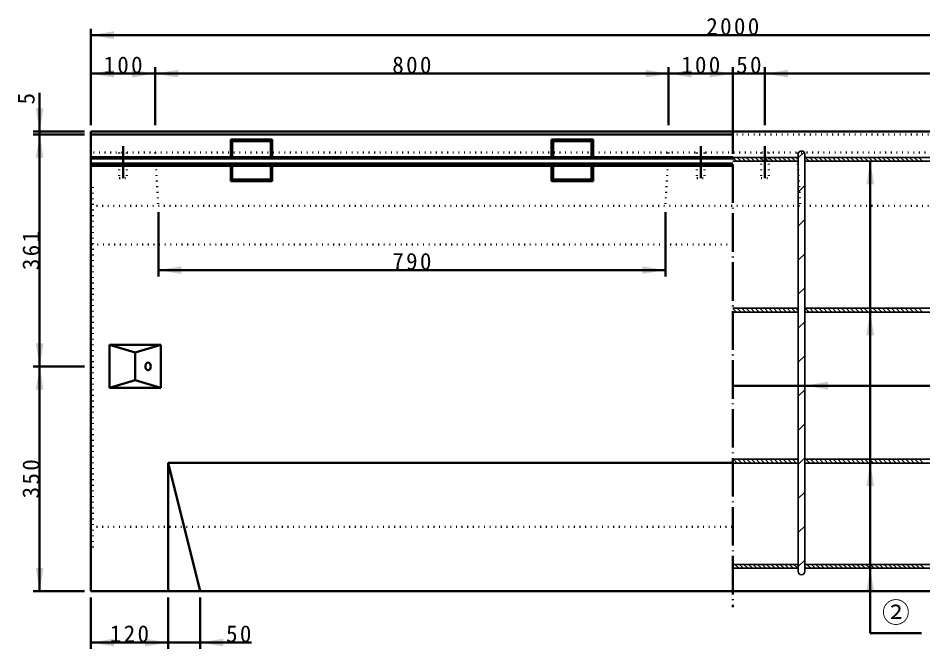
# Model space of a CAD drawing. Units: millimetres, scale not verified. Extents: x -2102 to 2102, y -1485 to 1485.
# Drawn here: x -280 to 1130, y -686 to 296 of the extents above; entities that cross this region are included whole.
import ezdxf
from ezdxf.enums import TextEntityAlignment as Align

# ---------------------------------------------------------------- set-up
doc = ezdxf.new("R2010")
doc.units = ezdxf.units.MM
doc.header["$LTSCALE"] = 5
doc.linetypes.add('DOTTED', pattern=[1.75, 0.25, -1.5])
doc.linetypes.add('LONG_DASHED_DOTTED', pattern=[15.25, 12, -1.5, 0.25, -1.5])
doc.layers.add('0-0_V-nasSTD', color=7, linetype='Continuous', lineweight=35)
doc.layers.add('0-1_0', color=7, linetype='Continuous', lineweight=50)
doc.styles.add('ＭＳ ゴシック', font='')
doc.styles.get('ＭＳ ゴシック').set_extended_font_data('MS Gothic')

msp = doc.modelspace()

# ---------------------------------------------------------------- linework, layer by layer
at = {"layer": '0-0_V-nasSTD', "linetype": 'LONG_DASHED_DOTTED', "lineweight": 50}
for p, q in [((833.5, 144.81), (833.5, -621.19)), ((-116.5, 96.81), (-116.5, 46.81)), ((783.5, 96.81), (783.5, 46.81)), ((883.5, 96.81), (883.5, 46.81))]:
    msp.add_line(p, q, dxfattribs=at)
at = {"layer": '0-0_V-nasSTD', "lineweight": 50}
for p, q in [((-166.5, 119.81), (-166.5, -596.19)), ((-166.5, 119.81), (1833.5, 119.81)), ((-166.5, 114.81), (833.5, 114.81)), ((51.2, 107.11), (115.8, 107.11)), ((51.2, 107.11), (53.5, 104.81)), ((51.2, 107.11), (51.2, 79.824)), ((53.5, 104.81), (113.5, 104.81)), ((53.5, 104.81), (53.5, 79.824)), ((113.5, 104.81), (115.8, 107.11)), ((113.5, 104.81), (113.5, 79.824)), ((115.8, 107.11), (115.8, 79.824)), ((551.2, 107.11), (615.8, 107.11)), ((551.2, 107.11), (553.5, 104.81)), ((551.2, 107.11), (551.2, 79.824)), ((553.5, 104.81), (613.5, 104.81)), ((553.5, 104.81), (553.5, 79.824)), ((613.5, 104.81), (615.8, 107.11)), ((613.5, 104.81), (613.5, 79.824)), ((615.8, 107.11), (615.8, 79.824)), ((-166.5, 79.824), (833.5, 79.824)), ((-166.5, 77.81), (833.5, 77.81)), ((1047.5, -661.69), (1047.5, 73.31)), ((-166.5, 69.81), (833.5, 69.81)), ((-166.5, 66.451), (833.5, 66.451)), ((51.2, 66.451), (51.2, 42.51)), ((53.5, 66.451), (53.5, 44.81)), ((113.5, 66.451), (113.5, 44.81)), ((115.8, 66.451), (115.8, 42.51)), ((551.2, 66.451), (551.2, 42.51)), ((553.5, 66.451), (553.5, 44.81)), ((613.5, 66.451), (613.5, 44.81)), ((615.8, 66.451), (615.8, 42.51)), ((51.2, 42.51), (53.5, 44.81)), ((51.2, 42.51), (115.8, 42.51)), ((53.5, 44.81), (113.5, 44.81)), ((113.5, 44.81), (115.8, 42.51)), ((551.2, 42.51), (553.5, 44.81)), ((551.2, 42.51), (615.8, 42.51)), ((553.5, 44.81), (613.5, 44.81)), ((613.5, 44.81), (615.8, 42.51)), ((-137.5, -212.69), (-137.5, -279.69)), ((-137.5, -212.69), (-57.5, -212.69)), ((-97.5, -224.69), (-97.5, -267.69)), ((-57.5, -212.69), (-57.5, -279.69)), ((-137.5, -279.69), (-57.5, -279.69)), ((1933.5, -276.19), (833.5, -276.19)), ((-46.5, -396.19), (-46.5, -596.19)), ((-46.5, -396.19), (833.5, -396.19)), ((-46.5, -396.19), (3.5, -596.19)), ((-166.5, -596.19), (1833.5, -596.19))]:
    msp.add_line(p, q, dxfattribs=at)
at = {"layer": '0-0_V-nasSTD', "linetype": 'DOTTED', "lineweight": 50}
for p, q in [((-166.5, 114.81), (1833.5, 114.81)), ((-166.5, 114.81), (572, 114.81)), ((1833.5, 86.81), (-166.5, 86.81)), ((-122.5, 86.81), (-122.5, 46.81)), ((-110.5, 86.81), (-110.5, 46.81)), ((-66.5, 86.81), (-61.5, 3.81)), ((733.5, 86.81), (728.5, 3.81)), ((777.5, 86.81), (777.5, 46.81)), ((789.5, 86.81), (789.5, 46.81)), ((877.5, 86.81), (877.5, 46.81)), ((889.5, 86.81), (889.5, 46.81)), ((933.5, 86.81), (938.5, 3.81)), ((-122.5, 46.81), (-110.5, 46.81)), ((777.5, 46.81), (789.5, 46.81)), ((877.5, 46.81), (889.5, 46.81)), ((-166.5, 37.81), (-163.5, 35.81)), ((-163.5, -528.19), (-163.5, 35.81)), ((-166.5, 13.81), (-163.5, 15.81)), ((-166.5, 3.81), (1833.5, 3.81)), ((833.5, -56.19), (-166.5, -56.19)), ((-166.5, -496.19), (833.5, -496.19)), ((-166.5, -506.19), (-163.5, -508.19)), ((-166.5, -530.19), (-163.5, -528.19))]:
    msp.add_line(p, q, dxfattribs=at)
at = {"layer": '0-0_V-nasSTD'}
for p, q in [((935.5, 78.501), (944.417, 87.418)), ((833.5, 79.31), (935.5, 79.31)), ((833.5, 78.967), (839.158, 73.31)), ((935.5, 73.31), (833.5, 73.31)), ((840.229, 79.31), (846.229, 73.31)), ((847.3, 79.31), (853.3, 73.31)), ((854.371, 79.31), (860.371, 73.31)), ((861.442, 79.31), (867.442, 73.31)), ((868.513, 79.31), (874.513, 73.31)), ((875.584, 79.31), (881.584, 73.31)), ((882.655, 79.31), (888.655, 73.31)), ((889.726, 79.31), (895.726, 73.31)), ((896.797, 79.31), (902.797, 73.31)), ((903.868, 79.31), (909.868, 73.31)), ((910.939, 79.31), (916.939, 73.31)), ((918.01, 79.31), (924.01, 73.31)), ((925.081, 79.31), (931.081, 73.31)), ((932.152, 79.31), (935.5, 75.962)), ((935.5, 84.31), (935.5, -565.69)), ((945.5, 84.31), (945.5, -565.69)), ((945.5, 79.31), (1149.5, 79.31)), ((945.5, 73.31), (1149.5, 73.31)), ((946.295, 79.31), (952.295, 73.31)), ((953.366, 79.31), (959.366, 73.31)), ((960.437, 79.31), (966.437, 73.31)), ((967.508, 79.31), (973.508, 73.31)), ((974.579, 79.31), (980.579, 73.31)), ((981.65, 79.31), (987.65, 73.31)), ((988.721, 79.31), (994.721, 73.31)), ((995.792, 79.31), (1001.792, 73.31)), ((1002.863, 79.31), (1008.863, 73.31)), ((1009.934, 79.31), (1015.934, 73.31)), ((1017.005, 79.31), (1023.005, 73.31)), ((1024.076, 79.31), (1030.076, 73.31)), ((1031.147, 79.31), (1037.147, 73.31)), ((1038.218, 79.31), (1044.218, 73.31)), ((1045.29, 79.31), (1051.29, 73.31)), ((1052.361, 79.31), (1058.361, 73.31)), ((1059.432, 79.31), (1065.432, 73.31)), ((1066.503, 79.31), (1072.503, 73.31)), ((1073.574, 79.31), (1079.574, 73.31)), ((1080.645, 79.31), (1086.645, 73.31)), ((1087.716, 79.31), (1093.716, 73.31)), ((1094.787, 79.31), (1100.787, 73.31)), ((1101.858, 79.31), (1107.858, 73.31)), ((1108.929, 79.31), (1114.929, 73.31)), ((1116, 79.31), (1122, 73.31)), ((1123.071, 79.31), (1129.071, 73.31)), ((935.5, 25.468), (945.5, 35.468)), ((935.5, -27.565), (945.5, -17.565)), ((935.5, -80.598), (945.5, -70.598)), ((935.5, -133.631), (945.5, -123.631)), ((833.5, -155.69), (935.5, -155.69)), ((833.5, -156.033), (839.158, -161.69)), ((935.5, -161.69), (833.5, -161.69)), ((840.229, -155.69), (846.229, -161.69)), ((847.3, -155.69), (853.3, -161.69)), ((854.371, -155.69), (860.371, -161.69)), ((861.442, -155.69), (867.442, -161.69)), ((868.513, -155.69), (874.513, -161.69)), ((875.584, -155.69), (881.584, -161.69)), ((882.655, -155.69), (888.655, -161.69)), ((889.726, -155.69), (895.726, -161.69)), ((896.797, -155.69), (902.797, -161.69)), ((903.868, -155.69), (909.868, -161.69)), ((910.939, -155.69), (916.939, -161.69)), ((918.01, -155.69), (924.01, -161.69)), ((925.081, -155.69), (931.081, -161.69)), ((932.152, -155.69), (935.5, -159.038)), ((945.5, -155.69), (1149.5, -155.69)), ((945.5, -161.69), (1149.5, -161.69)), ((946.295, -155.69), (952.295, -161.69)), ((953.366, -155.69), (959.366, -161.69)), ((960.437, -155.69), (966.437, -161.69)), ((967.508, -155.69), (973.508, -161.69)), ((974.579, -155.69), (980.579, -161.69)), ((981.65, -155.69), (987.65, -161.69)), ((988.721, -155.69), (994.721, -161.69)), ((995.792, -155.69), (1001.792, -161.69)), ((1002.863, -155.69), (1008.863, -161.69)), ((1009.934, -155.69), (1015.934, -161.69)), ((1017.005, -155.69), (1023.005, -161.69)), ((1024.076, -155.69), (1030.076, -161.69)), ((1031.147, -155.69), (1037.147, -161.69)), ((1038.218, -155.69), (1044.218, -161.69)), ((1045.29, -155.69), (1051.29, -161.69)), ((1052.361, -155.69), (1058.361, -161.69)), ((1059.432, -155.69), (1065.432, -161.69)), ((1066.503, -155.69), (1072.503, -161.69)), ((1073.574, -155.69), (1079.574, -161.69)), ((1080.645, -155.69), (1086.645, -161.69)), ((1087.716, -155.69), (1093.716, -161.69)), ((1094.787, -155.69), (1100.787, -161.69)), ((1101.858, -155.69), (1107.858, -161.69)), ((1108.929, -155.69), (1114.929, -161.69)), ((1116, -155.69), (1122, -161.69)), ((1123.071, -155.69), (1129.071, -161.69)), ((935.5, -186.664), (945.5, -176.664)), ((935.5, -239.697), (945.5, -229.697)), ((935.5, -292.73), (945.5, -282.73)), ((935.5, -345.763), (945.5, -335.763)), ((833.5, -390.69), (935.5, -390.69)), ((834.31, -390.69), (840.31, -396.69)), ((841.381, -390.69), (847.381, -396.69)), ((848.452, -390.69), (854.452, -396.69)), ((855.523, -390.69), (861.523, -396.69)), ((862.594, -390.69), (868.594, -396.69)), ((869.665, -390.69), (875.665, -396.69)), ((876.736, -390.69), (882.736, -396.69)), ((883.807, -390.69), (889.807, -396.69)), ((890.878, -390.69), (896.878, -396.69)), ((897.949, -390.69), (903.949, -396.69)), ((905.02, -390.69), (911.02, -396.69)), ((912.092, -390.69), (918.092, -396.69)), ((919.163, -390.69), (925.163, -396.69)), ((926.234, -390.69), (932.234, -396.69)), ((933.305, -390.69), (935.5, -392.886)), ((935.5, -398.796), (945.5, -388.796)), ((945.5, -390.69), (1149.5, -390.69)), ((947.447, -390.69), (953.447, -396.69)), ((954.518, -390.69), (960.518, -396.69)), ((961.589, -390.69), (967.589, -396.69)), ((968.66, -390.69), (974.66, -396.69)), ((975.731, -390.69), (981.731, -396.69)), ((982.802, -390.69), (988.802, -396.69)), ((989.873, -390.69), (995.873, -396.69)), ((996.944, -390.69), (1002.944, -396.69)), ((1004.015, -390.69), (1010.015, -396.69)), ((1011.086, -390.69), (1017.086, -396.69)), ((1018.158, -390.69), (1024.158, -396.69)), ((1025.229, -390.69), (1031.229, -396.69)), ((1032.3, -390.69), (1038.3, -396.69)), ((1039.371, -390.69), (1045.371, -396.69)), ((1046.442, -390.69), (1052.442, -396.69)), ((1053.513, -390.69), (1059.513, -396.69)), ((1060.584, -390.69), (1066.584, -396.69)), ((1067.655, -390.69), (1073.655, -396.69)), ((1074.726, -390.69), (1080.726, -396.69)), ((1081.797, -390.69), (1087.797, -396.69)), ((1088.868, -390.69), (1094.868, -396.69)), ((1095.939, -390.69), (1101.939, -396.69)), ((1103.01, -390.69), (1109.01, -396.69)), ((1110.081, -390.69), (1116.081, -396.69)), ((1117.152, -390.69), (1123.152, -396.69)), ((1124.224, -390.69), (1130.224, -396.69)), ((935.5, -396.69), (833.5, -396.69)), ((945.5, -395.815), (946.376, -396.69)), ((945.5, -396.69), (1149.5, -396.69)), ((935.5, -451.829), (945.5, -441.829)), ((935.5, -504.862), (945.5, -494.862)), ((935.5, -557.895), (945.5, -547.895)), ((833.5, -554.69), (935.5, -554.69)), ((833.5, -558.581), (835.609, -560.69)), ((935.5, -560.69), (833.5, -560.69)), ((836.68, -554.69), (842.68, -560.69)), ((843.751, -554.69), (849.751, -560.69)), ((850.822, -554.69), (856.822, -560.69)), ((857.893, -554.69), (863.893, -560.69)), ((864.965, -554.69), (870.965, -560.69)), ((872.036, -554.69), (878.036, -560.69)), ((879.107, -554.69), (885.107, -560.69)), ((886.178, -554.69), (892.178, -560.69)), ((893.249, -554.69), (899.249, -560.69)), ((900.32, -554.69), (906.32, -560.69)), ((907.391, -554.69), (913.391, -560.69)), ((914.462, -554.69), (920.462, -560.69)), ((921.533, -554.69), (927.533, -560.69)), ((928.604, -554.69), (934.604, -560.69)), ((934.67, -554.69), (935.5, -555.52)), ((935.5, -555.52), (934.67, -554.69)), ((945.5, -554.69), (1149.5, -554.69)), ((945.5, -558.449), (947.741, -560.69)), ((945.5, -560.69), (1149.5, -560.69)), ((948.812, -554.69), (954.812, -560.69)), ((955.883, -554.69), (961.883, -560.69)), ((962.954, -554.69), (968.954, -560.69)), ((970.025, -554.69), (976.025, -560.69)), ((977.097, -554.69), (983.097, -560.69)), ((984.168, -554.69), (990.168, -560.69)), ((991.239, -554.69), (997.239, -560.69)), ((998.31, -554.69), (1004.31, -560.69)), ((1005.381, -554.69), (1011.381, -560.69)), ((1012.452, -554.69), (1018.452, -560.69)), ((1019.523, -554.69), (1025.523, -560.69)), ((1026.594, -554.69), (1032.594, -560.69)), ((1033.665, -554.69), (1039.665, -560.69)), ((1040.736, -554.69), (1046.736, -560.69)), ((1047.807, -554.69), (1053.807, -560.69)), ((1054.878, -554.69), (1060.878, -560.69)), ((1061.949, -554.69), (1067.949, -560.69)), ((1069.02, -554.69), (1075.02, -560.69)), ((1076.092, -554.69), (1082.092, -560.69)), ((1083.163, -554.69), (1089.163, -560.69)), ((1090.234, -554.69), (1096.234, -560.69)), ((1097.305, -554.69), (1103.305, -560.69)), ((1104.376, -554.69), (1110.376, -560.69)), ((1111.447, -554.69), (1117.447, -560.69)), ((1118.518, -554.69), (1124.518, -560.69)), ((1125.589, -554.69), (1131.589, -560.69))]:
    msp.add_line(p, q, dxfattribs=at)
at = {"layer": '0-0_V-nasSTD', "lineweight": 50}
for points in [[(-137.5, -212.69), (-97.5, -224.69), (-57.5, -212.69)], [(-137.5, -279.69), (-97.5, -267.69), (-57.5, -279.69)]]:
    msp.add_lwpolyline(points, dxfattribs=at)
at = {"layer": '0-0_V-nasSTD'}
for centre, start, end in [((940.5, 84.31), 0, 180), ((940.5, -565.69), 180, 0)]:
    msp.add_arc(centre, 5, start, end, dxfattribs=at)
at = {"layer": '0-0_V-nasSTD', "lineweight": 50}
msp.add_ellipse((-77.5, -246.19), major_axis=(0, 6), ratio=0.707107, dxfattribs=at)
at = {"layer": '0-0_V-nasSTD'}
for points in [[(-166.5, 269.81), (-130.5, 263.81), (-130.5, 275.81)], [(-166.5, 209.81), (-130.5, 203.81), (-130.5, 215.81)], [(-102.5, 203.81), (-102.5, 215.81), (-66.5, 209.81)], [(-66.5, 209.81), (-30.5, 203.81), (-30.5, 215.81)], [(697.5, 203.81), (697.5, 215.81), (733.5, 209.81)], [(733.5, 209.81), (769.5, 203.81), (769.5, 215.81)], [(797.5, 203.81), (797.5, 215.81), (833.5, 209.81)], [(883.5, 209.81), (919.5, 203.81), (919.5, 215.81)], [(-252.5, 155.81), (-246.5, 119.81), (-240.5, 155.81)], [(-252.5, 78.81), (-246.5, 114.81), (-240.5, 78.81)], [(1041.5, 37.31), (1047.5, 73.31), (1053.5, 37.31)], [(-61.5, -96.19), (-25.5, -102.19), (-25.5, -90.19)], [(692.5, -102.19), (692.5, -90.19), (728.5, -96.19)], [(1041.5, -197.69), (1047.5, -161.69), (1053.5, -197.69)], [(-252.5, -210.19), (-246.5, -246.19), (-240.5, -210.19)], [(-252.5, -282.19), (-246.5, -246.19), (-240.5, -282.19)], [(945.5, -276.19), (981.5, -282.19), (981.5, -270.19)], [(1041.5, -432.69), (1047.5, -396.69), (1053.5, -432.69)], [(-252.5, -560.19), (-246.5, -596.19), (-240.5, -560.19)], [(1041.5, -596.69), (1047.5, -560.69), (1053.5, -596.69)], [(-166.5, -676.19), (-130.5, -682.19), (-130.5, -670.19)], [(-82.5, -682.19), (-82.5, -670.19), (-46.5, -676.19)], [(3.5, -676.19), (39.5, -682.19), (39.5, -670.19)]]:
    msp.add_solid(points, dxfattribs=at)
at = {"layer": '0-1_0'}
for p, q in [((-166.5, 129.81), (-166.5, 279.81)), ((-166.5, 269.81), (1833.5, 269.81)), ((-66.5, 129.81), (-66.5, 219.81)), ((733.5, 129.81), (733.5, 219.81)), ((833.5, 129.81), (833.5, 219.81)), ((883.5, 129.81), (883.5, 219.81)), ((-166.5, 209.81), (-66.5, 209.81)), ((-66.5, 209.81), (733.5, 209.81)), ((733.5, 209.81), (833.5, 209.81)), ((833.5, 209.81), (883.5, 209.81)), ((883.5, 209.81), (1783.5, 209.81)), ((-246.5, 179.81), (-246.5, 119.81)), ((-176.5, 119.81), (-256.5, 119.81)), ((-176.5, 114.81), (-256.5, 114.81)), ((-246.5, 114.81), (-246.5, 119.81)), ((-61.5, -6.19), (-61.5, -106.19)), ((728.5, -6.19), (728.5, -106.19)), ((-61.5, -96.19), (728.5, -96.19)), ((-176.5, -246.19), (-256.5, -246.19)), ((-176.5, -596.19), (-256.5, -596.19)), ((-166.5, -606.19), (-166.5, -686.19)), ((-46.5, -606.19), (-46.5, -686.19)), ((3.5, -606.19), (3.5, -686.19)), ((1047.5, -661.69), (1127.5, -661.69)), ((83.5, -676.19), (3.5, -676.19))]:
    msp.add_line(p, q, dxfattribs=at)
for points in [[(-246.5, -596.19), (-246.5, -246.19), (-246.5, 114.81)], [(-166.5, -676.19), (-46.5, -676.19), (3.5, -676.19)]]:
    msp.add_lwpolyline(points, dxfattribs=at)

# ---------------------------------------------------------------- texts
at = {"layer": '0-0_V-nasSTD', "style": 'ＭＳ ゴシック'}
msp.add_text('5', height=26.39, rotation=90, dxfattribs=at).set_placement((-246.5, 161.81), align=Align.BOTTOM_LEFT)
msp.add_text('②', height=31.67, dxfattribs=at).set_placement((1065.9, -654.69), align=Align.BOTTOM_LEFT)
at = {"layer": '0-0_V-nasSTD', "char_height": 26.39, "attachment_point": 7, "style": 'ＭＳ ゴシック'}
for s, insert in [('\\T1.2;2000', (792.1, 269.81)), ('\\T1.2;100', (-147.1, 209.81)), ('\\T1.2;800', (302.9, 209.81)), ('\\T1.2;100', (752.9, 209.81)), ('\\T1.2;50', (838.7, 209.81)), ('\\T1.2;790', (302.9, -96.19)), ('\\T1.2;120', (-137.1, -676.19)), ('\\T1.2;50', (43.9, -676.194))]:
    msp.add_mtext(s, dxfattribs=dict(at, insert=insert))
at = {"layer": '0-0_V-nasSTD', "char_height": 26.39, "attachment_point": 7, "rotation": 90, "style": 'ＭＳ ゴシック'}
for s, insert in [('\\T1.2;361', (-246.5, -96.29)), ('\\T1.2;350', (-246.5, -451.79))]:
    msp.add_mtext(s, dxfattribs=dict(at, insert=insert))

doc.saveas('drawing.dxf')
